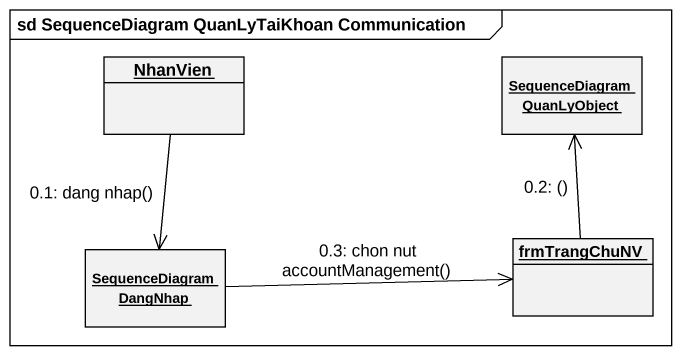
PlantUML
@startuml
mainframe sd SequenceDiagram QuanLyTaiKhoan Communication
hide circle
hide empty members
object NhanVien
object "SequenceDiagram QuanLyObject" as SequenceDiagram_QuanLyObject
object "SequenceDiagram DangNhap" as SequenceDiagram_DangNhap
object frmTrangChuNV
NhanVien --> SequenceDiagram_DangNhap : 0.1: dang nhap()
frmTrangChuNV -up-> SequenceDiagram_QuanLyObject : 0.2: ()
SequenceDiagram_DangNhap -right-> frmTrangChuNV : 0.3: chon nut accountManagement()
@enduml
